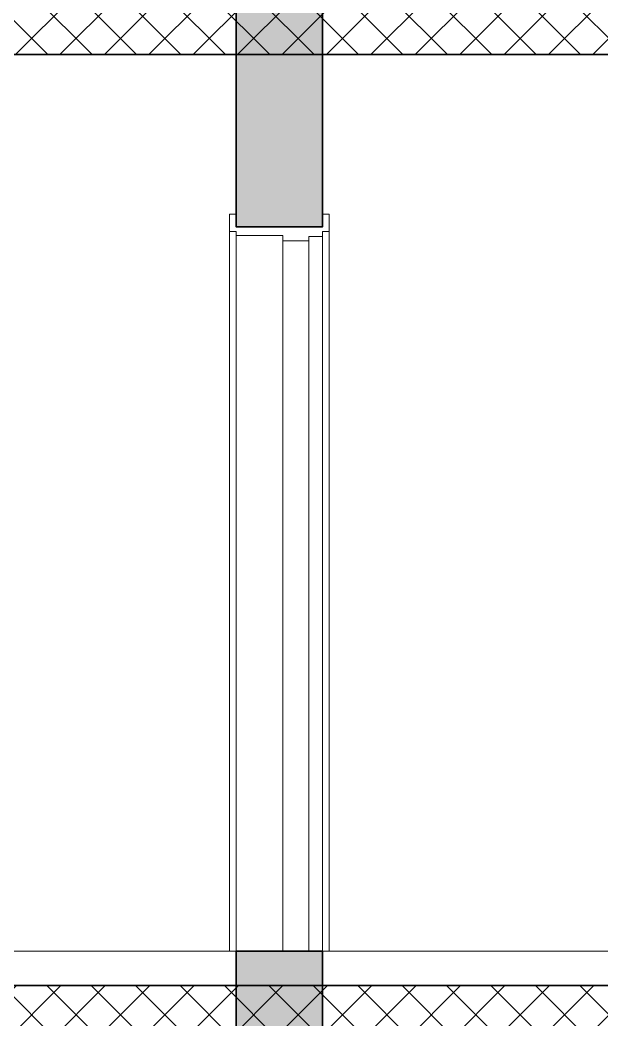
# Model space of a CAD drawing. Header units: millimetres. Extents: x -15634 to 67596, y -3027 to 55843.
# Drawn here: x 36258 to 37944, y 26496 to 29396 of the extents above; entities that cross this region are included whole.
import ezdxf

# ---------------------------------------------------------------- set-up
doc = ezdxf.new("R2010")
doc.units = ezdxf.units.MM
doc.header["$MEASUREMENT"] = 0
doc.set_wipeout_variables(frame=1)
doc.linetypes.add('Wipeout_Contour', pattern=[1000, 0, -1000])
doc.layers.add('aaaa oxhakat', color=7, linetype='Continuous')
doc.layers.add('Structural - Bearing', color=7, linetype='Continuous')
for name, color, linetype, lineweight in [('Structural - Bearing_Pen_No__1', 7, 'Continuous', 13), ('Structural - Bearing_Pen_No__101', 252, 'Continuous', 13), ('Structural - Bearing_Pen_No__7', 7, 'Continuous', 35)]:
    doc.layers.add(name, color=color, linetype=linetype, lineweight=lineweight)
doc.layers.add('Structural - Bearing_Pen_No__61', color=7, linetype='Continuous', lineweight=20, true_color=0x6a6a6a)
doc.layers.add('Structural - Bearing_Pen_No__82', color=7, linetype='Continuous', lineweight=20, true_color=0xaaaaaa)
pattern_1 = [(45, (0, 0), (-64.34671, 64.34671), []), (135, (0, 0), (64.34671, 64.34671), [])]

msp = doc.modelspace()

# ---------------------------------------------------------------- wipeouts: each hides what was drawn before it
at = {"color": 254, "linetype": 'Wipeout_Contour', "lineweight": 0, "ltscale": 184835.293248}
msp.add_wipeout([(37019.4, 28770.6), (36884.4, 28770.6), (36884.4, 26695.6), (37019.4, 26695.6)], dxfattribs=at).dxf.layer = 'Structural - Bearing'
at = {"color": 254, "linetype": 'Wipeout_Contour', "lineweight": 0, "ltscale": 185464.755113}
msp.add_wipeout([(37153.4, 28782.6), (37134.4, 28782.6), (37134.4, 26695.6), (37153.4, 26695.6)], dxfattribs=at).dxf.layer = 'Structural - Bearing'

# ---------------------------------------------------------------- next in the draw order: wipeouts: each hides what was drawn before it
at = {"color": 254, "linetype": 'Wipeout_Contour', "lineweight": 0, "ltscale": 419775.25258}
msp.add_wipeout([(37134.4, 26695.6), (37134.4, 26595.6), (37944.4, 26595.6), (37944.4, 29295.6), (37134.4, 29295.6), (37134.4, 28832.6), (37153.4, 28832.6), (37153.4, 28782.6), (37153.4, 26695.6)], dxfattribs=at).dxf.layer = 'Structural - Bearing'
at = {"color": 254, "linetype": 'Wipeout_Contour', "lineweight": 0, "ltscale": 184603.738969}
msp.add_wipeout([(36865.4, 28782.6), (36865.4, 26695.6), (36884.4, 26695.6), (36884.4, 28782.6)], dxfattribs=at).dxf.layer = 'Structural - Bearing'
at = {"color": 254, "linetype": 'Wipeout_Contour', "lineweight": 0, "ltscale": 185152.944624}
msp.add_wipeout([(37094.4, 28755.6), (37019.4, 28755.6), (37019.4, 26695.6), (37094.4, 26695.6)], dxfattribs=at).dxf.layer = 'Structural - Bearing'

# ---------------------------------------------------------------- next in the draw order: linework, layer by layer
at = {"layer": 'Structural - Bearing_Pen_No__1', "color": 7, "linetype": 'Continuous', "lineweight": 13}
for p, q in [((37134.4, 28795.6), (37134.4, 29495.6)), ((37134.4, 28832.6), (37153.4, 28832.6)), ((37134.4, 28795.6), (37134.4, 28832.6)), ((37153.4, 28782.6), (37153.4, 28832.6)), ((37019.4, 28795.6), (37134.4, 28795.6)), ((37019.4, 28755.6), (37019.4, 28770.6)), ((37134.4, 28782.6), (37153.4, 28782.6)), ((37134.4, 28767.6), (37134.4, 28782.6)), ((37019.4, 28755.6), (37094.4, 28755.6)), ((37094.4, 28767.6), (37134.4, 28767.6)), ((37094.4, 26695.6), (37094.4, 28767.6)), ((37094.4, 28755.6), (37094.4, 28767.6)), ((37094.4, 28767.6), (37134.4, 28767.6)), ((37134.4, 26695.6), (37134.4, 28767.6)), ((37094.4, 26695.6), (37134.4, 26695.6)), ((37134.4, 26595.6), (37134.4, 26695.6)), ((37134.4, 25895.6), (37134.4, 26595.6)), ((37134.4, 26595.6), (39594.4, 26595.6))]:
    msp.add_line(p, q, dxfattribs=at)
at = {"layer": 'Structural - Bearing_Pen_No__61', "color": 251, "linetype": 'Continuous', "lineweight": 20, "true_color": 0x6a6a6a}
msp.add_lwpolyline([(37134.4, 26695.6), (39594.4, 26695.6)], dxfattribs=at)
at = {"layer": 'Structural - Bearing_Pen_No__82', "color": 253, "linetype": 'Continuous', "lineweight": 20, "true_color": 0xaaaaaa}
for p, q in [((37153.4, 28782.6), (37153.4, 26695.6)), ((37019.4, 28755.6), (37019.4, 26695.6)), ((37153.4, 26695.6), (37134.4, 26695.6))]:
    msp.add_line(p, q, dxfattribs=at)

# ---------------------------------------------------------------- next in the draw order: wipeouts: each hides what was drawn before it
at = {"color": 254, "linetype": 'Wipeout_Contour', "lineweight": 0, "ltscale": 415949.395488}
msp.add_wipeout([(36884.4, 29295.6), (36484.4, 29295.6), (36484.4, 26595.6), (36884.4, 26595.6), (36884.4, 26695.6), (36865.4, 26695.6), (36865.4, 28782.6), (36865.4, 28832.6), (36884.4, 28832.6)], dxfattribs=at).dxf.layer = 'aaaa oxhakat'

# ---------------------------------------------------------------- next in the draw order: hatches: boundary and pattern name
at = {"layer": 'Structural - Bearing_Pen_No__1', "linetype": 'Continuous', "lineweight": 13}
h = msp.add_hatch(dxfattribs=at)
h.set_pattern_fill('CONCRETE_BLOCK', style=0, pattern_type=2)
h.set_pattern_definition(pattern_1)
h.paths.add_polyline_path([(-655.6, 29295.6), (44144.4, 29295.6), (44144.4, 29495.6), (-655.6, 29495.6)])
h = msp.add_hatch(dxfattribs=at)
h.set_pattern_fill('CONCRETE_BLOCK', style=0, pattern_type=2)
h.set_pattern_definition(pattern_1)
h.paths.add_polyline_path([(-655.6, 26395.6), (44144.4, 26395.6), (44144.4, 26595.6), (-655.6, 26595.6)])
at = {"layer": 'Structural - Bearing_Pen_No__101', "linetype": 'Continuous', "lineweight": 13}
for points in [[(36884.4, 29495.6), (36884.4, 28795.6), (37134.4, 28795.6), (37134.4, 29495.6)], [(36884.4, 26595.6), (37134.4, 26595.6), (37134.4, 26695.6), (36884.4, 26695.6)], [(36884.4, 26595.6), (36884.4, 25895.6), (37134.4, 25895.6), (37134.4, 26595.6)]]:
    msp.add_hatch(color=252, dxfattribs=at).paths.add_polyline_path(points)

# ---------------------------------------------------------------- next in the draw order: linework, layer by layer
at = {"layer": 'Structural - Bearing_Pen_No__1', "color": 7, "linetype": 'Continuous', "lineweight": 13}
for p, q in [((36884.4, 28795.6), (36884.4, 29495.6)), ((-655.6, 29295.6), (44144.4, 29295.6)), ((36865.4, 28832.6), (36884.4, 28832.6)), ((36865.4, 28782.6), (36865.4, 28832.6)), ((36884.4, 28795.6), (36884.4, 28832.6)), ((36865.4, 28782.6), (36884.4, 28782.6)), ((36884.4, 28795.6), (37019.4, 28795.6)), ((36884.4, 28795.6), (37134.4, 28795.6)), ((36884.4, 28770.6), (36884.4, 28782.6)), ((36884.4, 28770.6), (37019.4, 28770.6)), ((36884.4, 26695.6), (37134.4, 26695.6)), ((36884.4, 26595.6), (36884.4, 26695.6)), ((6604.4, 26595.6), (36884.4, 26595.6)), ((36884.4, 25895.6), (36884.4, 26595.6))]:
    msp.add_line(p, q, dxfattribs=at)
at = {"layer": 'Structural - Bearing_Pen_No__61', "color": 251, "linetype": 'Continuous', "lineweight": 20, "true_color": 0x6a6a6a}
msp.add_lwpolyline([(6604.4, 26695.6), (36884.4, 26695.6)], dxfattribs=at)
at = {"layer": 'Structural - Bearing_Pen_No__7', "color": 7, "linetype": 'Continuous', "lineweight": 35, "flags": 128}
for points in [[(-655.6, 29295.6), (44144.4, 29295.6), (44144.4, 29495.6), (-655.6, 29495.6)], [(36884.4, 29495.6), (36884.4, 28795.6), (37134.4, 28795.6), (37134.4, 29495.6)], [(36884.4, 26595.6), (37134.4, 26595.6), (37134.4, 26695.6), (36884.4, 26695.6)], [(-655.6, 26395.6), (44144.4, 26395.6), (44144.4, 26595.6), (-655.6, 26595.6)], [(36884.4, 26595.6), (36884.4, 25895.6), (37134.4, 25895.6), (37134.4, 26595.6)]]:
    msp.add_lwpolyline(points, close=True, dxfattribs=at)
at = {"layer": 'Structural - Bearing_Pen_No__82', "color": 253, "linetype": 'Continuous', "lineweight": 20, "true_color": 0xaaaaaa}
for p, q in [((36865.4, 28782.6), (36865.4, 26695.6)), ((36884.4, 28770.6), (36884.4, 26695.6)), ((36865.4, 26695.6), (36884.4, 26695.6))]:
    msp.add_line(p, q, dxfattribs=at)

doc.saveas('drawing.dxf')
